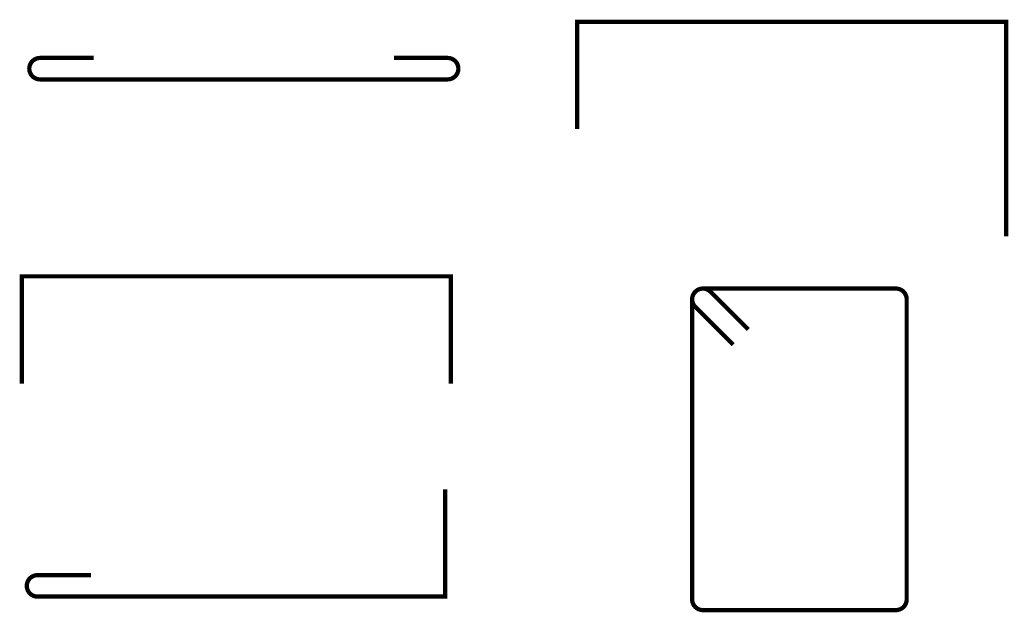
# Paper-space layout 'Layout1' of a CAD drawing. Extents: x -0.0491 to 0.043, y -0.0296 to 0.0257.
import ezdxf

# ---------------------------------------------------------------- set-up
doc = ezdxf.new("R2010")
doc.units = 0
doc.layers.get('0').update_dxf_attribs({"linetype": 'CONTINUOUS'})

psp = doc.layouts.get("Layout1")

# ---------------------------------------------------------------- linework, layer by layer
at = {"color": 0, "const_width": 0.0004}
for points in [[(0.002848, 0.015457), (0.002848, 0.025457), (0.042848, 0.025457), (0.042848, 0.005457)], [(-0.048903, -0.008284), (-0.048903, 0.001716), (-0.008903, 0.001716), (-0.008903, -0.008284)]]:
    psp.add_lwpolyline(points, dxfattribs=at)
for points in [[(-0.042215, 0.022092), (-0.047216, 0.022092, 1), (-0.047216, 0.020094), (-0.009214, 0.020094, 1), (-0.009214, 0.022092), (-0.014215, 0.022092)], [(0.01741, -0.004667), (0.013874, -0.001131, -0.668179), (0.01458, 0.000575), (0.032582, 0.000575, -0.414214), (0.033581, -0.000424), (0.033581, -0.028426, -0.414214), (0.032582, -0.029425), (0.01458, -0.029425, -0.414214), (0.013581, -0.028426), (0.013581, -0.000424, -0.668179), (0.015286, 0.000282), (0.018823, -0.003254)], [(-0.042448, -0.026166), (-0.047449, -0.026166, 1), (-0.047449, -0.028164), (-0.009447, -0.028164), (-0.009447, -0.018164)]]:
    psp.add_lwpolyline(points, format="xyb", dxfattribs=at)

doc.saveas('drawing.dxf')
